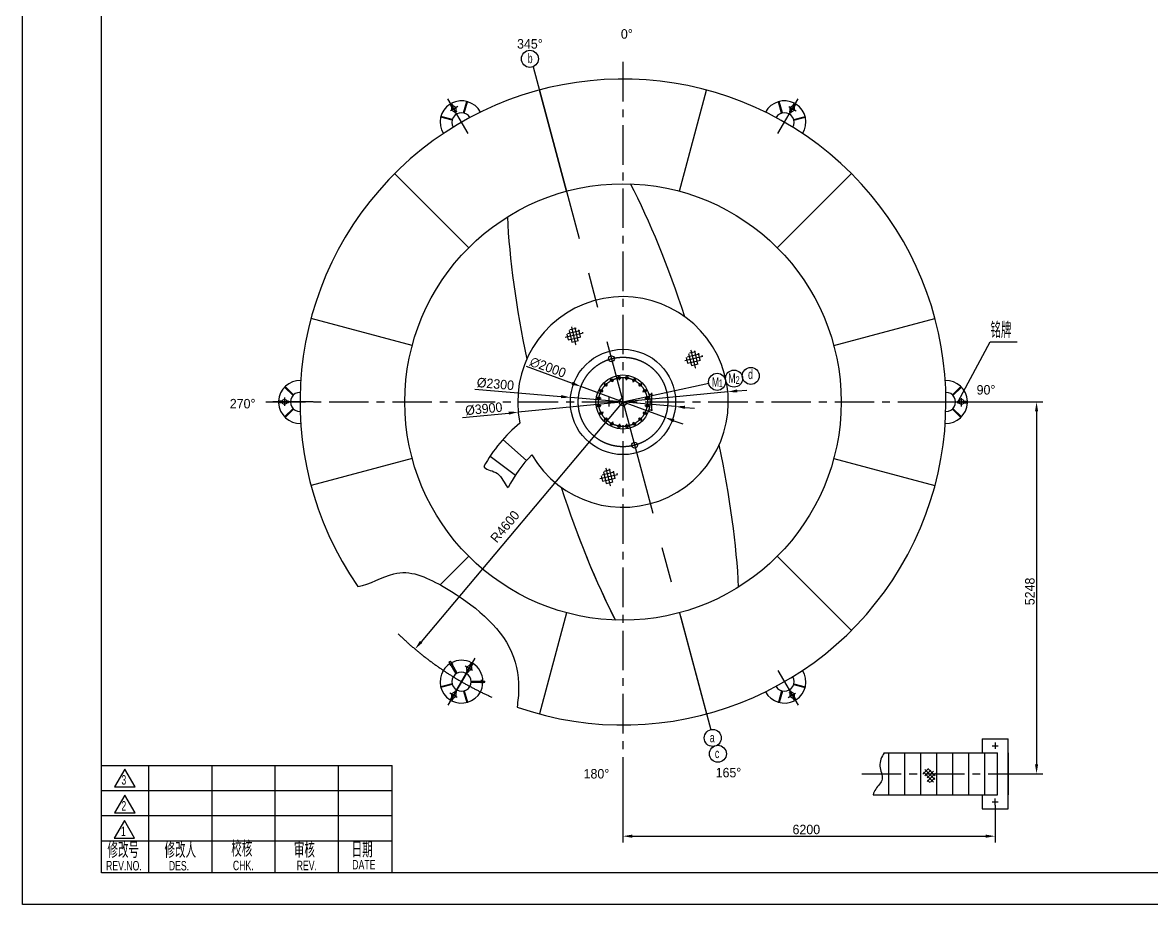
# Model space of a CAD drawing. Header units: millimetres. Extents: x 498745 to 743872, y 17439 to 118325.
# Drawn here: x 528764 to 544842, y 60899 to 73458 of the extents above; entities that cross this region are included whole.
import ezdxf

# ---------------------------------------------------------------- set-up
doc = ezdxf.new("R2010")
doc.units = ezdxf.units.MM
doc.header["$LTSCALE"] = 45
doc.linetypes.add('CENTER', pattern=[2, 1.25, -0.25, 0.25, -0.25])
doc.linetypes.add('HIDDEN', pattern=[0.375, 0.25, -0.125])
doc.styles.add('HGCAD', font='HGCAD.SHX', dxfattribs={"width": 0.75, "bigfont": 'HGCADHZ.SHX'})

# ---------------------------------------------------------------- blocks, each defined once
blk = doc.blocks.new('xgl')
at = {"color": 4, "linetype": 'Continuous'}
for p, q in [((0, 34), (92, 34)), ((0, 0), (0, 34)), ((92, 0), (92, 34)), ((92, 0), (0, 0))]:
    blk.add_line(p, q, dxfattribs=at)
at = {"color": 2, "linetype": 'Continuous'}
for p, q in [((15, 0), (15, 34)), ((35, 0), (35, 34)), ((55, 0), (55, 34)), ((75, 0), (75, 34)), ((92, 26), (0, 26)), ((92, 18), (0, 18)), ((92, 10), (0, 10))]:
    blk.add_line(p, q, dxfattribs=at)
at = {"color": 7, "linetype": 'Continuous'}
for points in [[(4.13, 27.23), (10.59, 27.23), (7.36, 32.82)], [(4.13, 19.03), (10.59, 19.03), (7.36, 24.62)], [(3.99, 10.96), (10.45, 10.96), (7.22, 16.55)]]:
    blk.add_lwpolyline(points, close=True, dxfattribs=at)
at = {"color": 7, "linetype": 'Continuous', "style": 'HGCAD', "width": 0.7}
for s, p in [('3', (6.28, 27.91)), ('2', (6.28, 19.71)), ('1', (6.14, 11.64)), ('REV.NO.', (1.43, 0.75)), ('DES.', (21.29, 0.75)), ('DATE', (79.36, 1.08))]:
    blk.add_text(s, height=3, dxfattribs=at).set_placement(p)
at = {"style": 'HGCAD', "width": 0.7}
for s, height, p in [('修改号', 5, (1.87, 4.69)), ('修改人', 5, (19.93, 4.69)), ('校核', 5, (41.07, 5.06)), ('审核', 5, (60.88, 4.75)), ('日期', 5, (79.15, 4.84)), ('CHK.', 3, (41.57, 0.83)), ('REV.', 3, (61.76, 0.83))]:
    blk.add_text(s, height=height, dxfattribs=at).set_placement(p)

msp = doc.modelspace()

# ---------------------------------------------------------------- hatches: boundary and pattern name
at = {"linetype": 'Continuous', "ltscale": 100}
h = msp.add_hatch(dxfattribs=at)
h.set_pattern_fill('ANSI37', color=256, scale=14.0625, angle=-121.722143, style=0)
h.set_pattern_definition([(283.27786, (532512.77, 73360.37), (43.45488, 10.25457), []), (13.27786, (532512.77, 73360.37), (-10.25457, 43.45488), [])])
h.paths.add_polyline_path([(536645.29, 68872.76), (536750.43, 69042.86), (536593.55, 69139.84), (536488.4, 68969.74)])
h = msp.add_hatch(dxfattribs=at)
h.set_pattern_fill('ANSI37', color=256, scale=14.0625, angle=-121.722143, style=0)
h.set_pattern_definition([(283.27786, (534215.715, 73028.264), (43.45488, 10.25457), []), (13.27786, (534215.715, 73028.264), (-10.25457, 43.45488), [])])
h.paths.add_polyline_path([(538348.23, 68540.66), (538453.38, 68710.75), (538296.49, 68807.73), (538191.35, 68637.63)])
h = msp.add_hatch(dxfattribs=at)
h.set_pattern_fill('ANSI37', color=256, scale=14.0625, angle=-121.722143, style=0)
h.set_pattern_definition([(283.27786, (533003.24, 71346.22), (43.45488, 10.25457), []), (13.27786, (533003.24, 71346.22), (-10.25457, 43.45488), [])])
h.paths.add_polyline_path([(537135.76, 66858.61), (537240.91, 67028.71), (537084.02, 67125.69), (536978.87, 66955.59)])
at = {"ltscale": 2}
h = msp.add_hatch(dxfattribs=at)
h.set_pattern_fill('ANSI37', color=256, scale=12.46875, style=0)
h.set_pattern_definition([(45, (354946.88, 43569.946), (-27.993142, 27.993142), []), (135, (354946.88, 43569.946), (-27.993142, -27.993142), [])])
edge = h.paths.add_edge_path()
edge.add_spline(control_points=[(541584.3, 62745.4), (541596.67, 62800.73), (541622.62, 62863.63), (541704.1, 62805.43), (541781.42, 62784.3), (541752.95, 62713.64), (541760.97, 62635.19), (541700.89, 62648.62), (541621.01, 62599.72), (541666.11, 62679.15), (541635.23, 62718.94), (541603.87, 62734.41), (541584.3, 62745.4)], knot_values=[461.80641867, 461.80641867, 461.80641867, 461.80641867, 1502.70509738, 2049.12781701, 2579.28552822, 3076.56247505, 3668.67283238, 3859.52021923, 4443.37725939, 4907.37038727, 5129.80320371, 5620.96302951, 5620.96302951, 5620.96302951, 5620.96302951], degree=3, periodic=0)

# ---------------------------------------------------------------- linework, layer by layer
at = {"color": 7, "linetype": 'Continuous'}
for p, q in [((528763.95, 60898.66), (528763.95, 87628.66)), ((537315.72, 68054.62), (534440.47, 64638.6)), ((537315.72, 68054.62), (534440.47, 64638.6)), ((566563.95, 60898.66), (528763.95, 60898.66))]:
    msp.add_line(p, q, dxfattribs=at)
at = {"color": 4, "linetype": 'Continuous'}
for p, q in [((529888.95, 61348.66), (529888.95, 87178.66)), ((536125.16, 72497.87), (536511.39, 71056.44)), ((536511.39, 71056.44), (536125.16, 72497.87)), ((538120.06, 71056.44), (538506.29, 72497.87)), ((534877.29, 72252.11), (534852.1, 72295.73)), ((534899.8, 72265.11), (534874.62, 72308.73)), ((534918.72, 72180.36), (534910.15, 72195.2)), ((534941.23, 72193.36), (534932.66, 72208.2)), ((535046.2, 72171.39), (535089.82, 72334.19)), ((535055.86, 72168.8), (535099.48, 72331.61)), ((539575.59, 72168.8), (539531.97, 72331.61)), ((539585.25, 72171.39), (539541.63, 72334.19)), ((539690.22, 72193.36), (539698.79, 72208.2)), ((539712.73, 72180.36), (539721.3, 72195.2)), ((539731.65, 72265.11), (539756.83, 72308.73)), ((539754.16, 72252.11), (539779.34, 72295.73)), ((534882.67, 72068.81), (534719.86, 72112.43)), ((534885.26, 72078.47), (534722.45, 72122.09)), ((539746.19, 72078.47), (539909, 72122.09)), ((539748.78, 72068.81), (539911.59, 72112.43)), ((535118.24, 70252.1), (534063.03, 71307.31)), ((535118.24, 70252.1), (534063.03, 71307.31)), ((539513.21, 70252.1), (540568.42, 71307.31)), ((534313.9, 68858.95), (532872.47, 69245.18)), ((540317.55, 68858.95), (541758.98, 69245.18)), ((532615.73, 68147.54), (532496.55, 68266.72)), ((532622.8, 68154.61), (532503.62, 68273.79)), ((537720.27, 68185.12), (537720.27, 67927.44)), ((542008.64, 68154.61), (542127.83, 68273.79)), ((542015.72, 68147.54), (542134.9, 68266.72)), ((532461.37, 68067.62), (532411, 68067.62)), ((532461.37, 68041.62), (532411, 68041.62)), ((532544.22, 68067.62), (532527.08, 68067.62)), ((532544.22, 68041.62), (532527.08, 68041.62)), ((537114.14, 68126.15), (537114.14, 67989.27)), ((537678.16, 68165.44), (537737.66, 68165.44)), ((542087.22, 68067.62), (542104.37, 68067.62)), ((542087.22, 68041.62), (542104.37, 68041.62)), ((542170.08, 68067.62), (542220.45, 68067.62)), ((542170.08, 68041.62), (542220.45, 68041.62)), ((532615.73, 67961.7), (532496.55, 67842.51)), ((532622.8, 67954.63), (532503.62, 67835.44)), ((537678.16, 67943.8), (537735.27, 67943.8)), ((542008.64, 67954.63), (542127.83, 67835.44)), ((542015.72, 67961.7), (542134.9, 67842.51)), ((535605.74, 67520.09), (535941.41, 67220.37)), ((534313.9, 67250.28), (532872.47, 66864.05)), ((535422.37, 67282.66), (535783.84, 67013.55)), ((540317.55, 67250.28), (541758.98, 66864.05)), ((535118.24, 65857.13), (534711.52, 65450.41)), ((539513.21, 65857.13), (540568.42, 64801.92)), ((539513.21, 65857.13), (540568.42, 64801.92)), ((536511.39, 65052.79), (536125.16, 63611.36)), ((538120.06, 65052.79), (538506.29, 63611.36)), ((538120.06, 65052.79), (538506.29, 63611.36)), ((534841.67, 64354.37), (534857.39, 64363.14)), ((534939.68, 64184.61), (534841.67, 64354.37)), ((534955.27, 64193.61), (534857.39, 64363.14)), ((535131.65, 64297.68), (535156.83, 64341.3)), ((535154.16, 64284.68), (535179.34, 64328.3)), ((535090.22, 64225.92), (535098.79, 64240.77)), ((535112.73, 64212.92), (535121.3, 64227.77)), ((534882.67, 64040.42), (534719.86, 63996.8)), ((534885.26, 64030.76), (534722.45, 63987.14)), ((535152.22, 64079.9), (535347.98, 64079.9)), ((535152.22, 64061.9), (535348.24, 64061.9)), ((535348.24, 64061.9), (535347.98, 64079.9)), ((539746.19, 64030.76), (539909, 63987.14)), ((539748.78, 64040.42), (539911.59, 63996.8)), ((534877.29, 63857.12), (534852.1, 63813.5)), ((534899.8, 63844.12), (534874.62, 63800.5)), ((534918.72, 63928.88), (534910.15, 63914.03)), ((534941.23, 63915.88), (534932.66, 63901.03)), ((535046.2, 63937.84), (535089.82, 63775.04)), ((535055.86, 63940.43), (535099.48, 63777.63)), ((539575.59, 63940.43), (539531.97, 63777.63)), ((539585.25, 63937.84), (539541.63, 63775.04)), ((539690.22, 63915.88), (539698.79, 63901.03)), ((539712.73, 63928.88), (539721.3, 63914.03)), ((539731.65, 63844.12), (539756.83, 63800.5)), ((539754.16, 63857.12), (539779.34, 63813.5)), ((566113.95, 61348.66), (529888.95, 61348.66))]:
    msp.add_line(p, q, dxfattribs=at)
at = {"color": 1, "linetype": 'CENTER', "ltscale": 10}
for p, q in [((537315.72, 72897.08), (537315.72, 62978.73)), ((532230.55, 68054.62), (542247.32, 68054.62)), ((540717.44, 62760.19), (542940.02, 62760.19))]:
    msp.add_line(p, q, dxfattribs=at)
at = {"color": 1, "linetype": 'CENTER', "ltscale": 45}
for p, q in [((536036.1, 72830.26), (538566.35, 63387.23)), ((535108.93, 71876.9), (534822.58, 72372.87)), ((539522.52, 71876.9), (539808.87, 72372.87)), ((534961.9, 72263.03), (534857.25, 72202.6)), ((534948.74, 72197.69), (534913.75, 72177.49)), ((539783.4, 72197.29), (539678.75, 72257.71)), ((539720.24, 72176.02), (539685.25, 72196.22)), ((532902.13, 68054.62), (532329.43, 68054.62)), ((532494.22, 68120.35), (532494.22, 67999.51)), ((532544.22, 68076.29), (532544.22, 68035.88)), ((541729.32, 68054.62), (542302.02, 68054.62)), ((542087.22, 68032.95), (542087.22, 68073.35)), ((542137.22, 67988.88), (542137.22, 68109.73)), ((534853.06, 64308.12), (534895.14, 64330.89)), ((534922.52, 63909.47), (535208.87, 64405.44)), ((535108.93, 64232.33), (534822.58, 63736.36)), ((535069.54, 64295.59), (535174.2, 64235.17)), ((535082.71, 64230.26), (535117.7, 64210.05)), ((539522.52, 64232.33), (539808.87, 63736.36)), ((535302.49, 64048.64), (535301.18, 64096.46)), ((534848.04, 63911.94), (534952.7, 63851.52)), ((534911.21, 63933.21), (534946.2, 63913.01)), ((539669.54, 63846.21), (539774.2, 63906.63)), ((539682.71, 63911.54), (539717.7, 63931.74))]:
    msp.add_line(p, q, dxfattribs=at)
at = {"color": 0, "ltscale": 2}
for p, q in [((542088.95, 68062.66), (542544.59, 68913)), ((542544.59, 68913), (542931.19, 68913))]:
    msp.add_line(p, q, dxfattribs=at)
at = {"linetype": 'Continuous'}
for p, q in [((535934.31, 68562.8), (536590.73, 68321.33)), ((535204.66, 68237.09), (536434.01, 68130.83)), ((538808.75, 68199.13), (535822.7, 67910.11)), ((537914.02, 67834.52), (536717.43, 68274.72)), ((538943.12, 68212.13), (539077.49, 68225.14)), ((538062.94, 67990.03), (536568.51, 68119.2)), ((535029.53, 67833.33), (535688.33, 67897.1)), ((538197.44, 67978.4), (538331.94, 67966.78)), ((538040.72, 67787.91), (538167.42, 67741.3))]:
    msp.add_line(p, q, dxfattribs=at)
at = {"color": 1, "linetype": 'CENTER', "ltscale": 100}
for p, q in [((537172.01, 68336.68), (537144.82, 68390.04)), ((537266.2, 68367.29), (537256.83, 68426.44)), ((537365.25, 68367.29), (537374.62, 68426.44)), ((537459.44, 68336.68), (537486.63, 68390.04)), ((537033.66, 68198.33), (536980.3, 68225.52)), ((537091.88, 68278.46), (537049.53, 68320.81)), ((537315.72, 68054.62), (538537.22, 68321.62)), ((537539.57, 68278.46), (537581.92, 68320.81)), ((537597.79, 68198.33), (537651.15, 68225.52)), ((537003.06, 68104.14), (536943.9, 68113.51)), ((537628.39, 68104.14), (537687.55, 68113.51)), ((537003.06, 68005.09), (536943.9, 67995.73)), ((537033.66, 67910.9), (536980.3, 67883.71)), ((537597.79, 67910.9), (537651.15, 67883.71)), ((537628.39, 68005.09), (537687.55, 67995.73)), ((537091.88, 67830.77), (537049.53, 67788.42)), ((537172.01, 67772.55), (537144.82, 67719.19)), ((537266.2, 67741.95), (537256.83, 67682.79)), ((537365.25, 67741.95), (537374.62, 67682.79)), ((537459.44, 67772.55), (537486.63, 67719.19)), ((537539.57, 67830.77), (537581.92, 67788.42))]:
    msp.add_line(p, q, dxfattribs=at)
at = {"color": 7}
for p, q in [((542302.02, 68054.62), (543295.84, 68054.62)), ((543205.84, 67919.62), (543205.84, 62895.19)), ((537315.72, 62978.73), (537315.72, 61780.39)), ((542940.02, 62760.19), (543295.84, 62760.19)), ((542617.85, 62313.94), (542617.85, 61780.39)), ((537450.72, 61870.39), (542482.85, 61870.39))]:
    msp.add_line(p, q, dxfattribs=at)
at = {"color": 4, "ltscale": 2}
for p, q in [((542432.65, 63258.94), (542432.65, 63059.44)), ((542432.65, 63258.94), (542801.01, 63258.94)), ((542801.01, 62261.44), (542801.01, 63258.94)), ((541034.67, 63059.44), (542651.38, 63059.44)), ((541102.85, 62460.94), (541102.85, 63059.44)), ((541102.85, 62460.94), (541102.85, 63059.44)), ((541102.85, 62460.94), (541102.85, 63059.44)), ((541102.85, 62460.94), (541102.85, 63059.44)), ((541330.97, 62460.94), (541330.97, 63059.44)), ((541330.97, 62460.94), (541330.97, 63059.44)), ((541559.08, 62460.94), (541559.08, 63059.44)), ((541559.08, 62460.94), (541559.08, 63059.44)), ((541787.2, 62460.94), (541787.2, 63059.44)), ((542015.32, 62460.94), (542015.32, 63059.44)), ((542015.32, 62460.94), (542015.32, 63059.44)), ((542243.43, 62460.94), (542243.43, 63059.44)), ((542243.43, 62460.94), (542243.43, 63059.44)), ((542471.55, 62460.94), (542471.55, 63059.44)), ((542651.38, 62460.94), (542651.38, 63059.44)), ((542801.01, 63059.44), (542801.01, 62460.94)), ((540876.6, 62460.94), (542651.38, 62460.94)), ((542432.65, 62460.94), (542432.65, 62261.44)), ((542432.65, 62261.44), (542801.01, 62261.44))]:
    msp.add_line(p, q, dxfattribs=at)
at = {"color": 1, "linetype": 'CENTER', "ltscale": 2}
for p, q in [((542617.85, 63206.44), (542617.85, 63114.94)), ((542575.72, 63159.19), (542658.02, 63159.19)), ((542617.85, 62313.94), (542617.85, 62405.44)), ((542575.72, 62361.19), (542658.02, 62361.19))]:
    msp.add_line(p, q, dxfattribs=at)
at = {"color": 4, "linetype": 'Continuous'}
for points in [[(534937.83, 72249.13), (534904.97, 72268.1), (534872.12, 72249.13), (534872.12, 72211.19), (534904.97, 72192.22), (534937.83, 72211.19)], [(539759.33, 72211.19), (539759.33, 72249.13), (539726.47, 72268.1), (539693.62, 72249.13), (539693.62, 72211.19), (539726.47, 72192.22)], [(532494.22, 68092.56), (532461.37, 68073.59), (532461.37, 68035.65), (532494.22, 68016.67), (532527.08, 68035.65), (532527.08, 68073.59)], [(542137.22, 68016.67), (542170.08, 68035.65), (542170.08, 68073.59), (542137.22, 68092.56), (542104.37, 68073.59), (542104.37, 68035.65)], [(535093.62, 64281.69), (535126.47, 64300.67), (535159.33, 64281.69), (535159.33, 64243.75), (535126.47, 64224.78), (535093.62, 64243.75)], [(534872.12, 63898.05), (534872.12, 63860.1), (534904.97, 63841.13), (534937.83, 63860.1), (534937.83, 63898.05), (534904.97, 63917.02)], [(539693.62, 63860.1), (539726.47, 63841.13), (539759.33, 63860.1), (539759.33, 63898.05), (539726.47, 63917.02), (539693.62, 63898.05)]]:
    msp.add_lwpolyline(points, close=True, dxfattribs=at)
at = {"color": 7, "linetype": 'Continuous'}
for centre in [(535989.25, 72942.08), (538896.84, 68387.39), (539135.73, 68425.89), (538656.78, 68341.71), (538593.98, 63269.19), (538666.95, 63044.38)]:
    msp.add_circle(centre, 121.24, dxfattribs=at)
at = {"color": 4, "linetype": 'Continuous'}
for centre, radius in [((534904.97, 72230.16), 12), ((539726.47, 72230.16), 12), ((537315.72, 68054.62), 3107.71), ((537315.72, 68054.62), 750), ((537150.73, 68670.39), 42.19), ((532494.22, 68054.62), 12), ((542137.22, 68054.62), 12), ((537480.72, 67438.84), 42.19), ((535126.47, 64262.72), 12), ((534904.97, 63879.07), 12), ((539726.47, 63879.07), 12)]:
    msp.add_circle(centre, radius, dxfattribs=at)
at = {"color": 1, "linetype": 'CENTER', "ltscale": 100}
for radius in [637.5, 348.05]:
    msp.add_circle((537315.72, 68054.62), radius, dxfattribs=at)
at = {"color": 4, "linetype": 'Continuous', "ltscale": 100}
for centre, radius in [((537315.72, 68054.62), 384.96), ((537157.71, 68364.73), 18.98), ((537261.28, 68398.38), 18.98), ((537370.17, 68398.38), 18.98), ((537473.73, 68364.73), 18.98), ((537005.61, 68212.63), 18.98), ((537069.62, 68300.72), 18.98), ((537561.83, 68300.72), 18.98), ((537625.84, 68212.63), 18.98), ((536971.96, 68109.06), 18.98), ((536971.96, 68000.17), 18.98), ((537659.49, 68109.06), 18.98), ((537659.49, 68000.17), 18.98), ((537005.61, 67896.61), 18.98), ((537625.84, 67896.61), 18.98), ((537069.62, 67808.51), 18.98), ((537157.71, 67744.5), 18.98), ((537261.28, 67710.85), 18.98), ((537370.17, 67710.85), 18.98), ((537473.73, 67744.5), 18.98), ((537561.83, 67808.51), 18.98)]:
    msp.add_circle(centre, radius, dxfattribs=at)
at = {"color": 6, "linetype": 'HIDDEN', "ltscale": 20}
msp.add_circle((537315.72, 68054.62), 52.73, dxfattribs=at)
at = {"color": 4, "linetype": 'Continuous'}
for centre, radius, start, end in [((537315.72, 68054.62), 4600, 250.862758, 214.809319), ((535015.72, 72038.33), 305, 122.442855, 211.899828), ((535015.72, 72038.33), 305, 28.100172, 117.557145), ((534929.97, 72186.86), 13, 210, 30), ((539615.72, 72038.33), 305, 62.442855, 151.899828), ((539701.47, 72186.86), 13, 150, 330), ((539615.72, 72038.33), 305, 328.100172, 57.557145), ((535015.72, 72038.33), 136.5, 29.149874, 210.850126), ((539615.72, 72038.33), 136.5, 329.149874, 150.850126), ((537315.72, 68054.62), 1500, 210.105385, 191.528494), ((532715.72, 68054.62), 305, 88.100172, 177.557145), ((541915.72, 68054.62), 305, 2.442855, 91.899828), ((532715.72, 68054.62), 136.5, 89.149874, 270.850126), ((541915.72, 68054.62), 136.5, 269.149874, 90.850126), ((532715.72, 68054.62), 305, 182.442855, 271.899828), ((532544.22, 68054.62), 13, 270, 90), ((541915.72, 68054.62), 305, 268.100172, 357.557145), ((542087.22, 68054.62), 13, 90, 270), ((537317.22, 66008.79), 2283.24, 130.117804, 150.41031), ((537317.22, 66008.79), 1833.24, 135.126258, 153.23532), ((535015.72, 64070.9), 305, 121.690941, 151.899828), ((535015.72, 64070.9), 305, 62.442855, 118.309059), ((535015.72, 64070.9), 305, 1.690941, 57.557145), ((535015.72, 64070.9), 305, 148.100172, 237.557145), ((535015.72, 64070.9), 136.5, 329.149874, 150.850126), ((535101.47, 64219.42), 13, 150, 330), ((539615.72, 64070.9), 305, 302.442855, 31.899828), ((535015.72, 64070.9), 136.5, 149.149874, 330.850126), ((535015.72, 64070.9), 305, 328.100172, 358.309059), ((539615.72, 64070.9), 136.5, 209.149874, 30.850126), ((535015.72, 64070.9), 305, 242.442855, 331.899828), ((534929.97, 63922.38), 13, 330, 150), ((539615.72, 64070.9), 305, 208.100172, 297.557145), ((539701.47, 63922.38), 13, 30, 210)]:
    msp.add_arc(centre, radius, start, end, dxfattribs=at)
at = {"color": 7, "linetype": 'Continuous'}
for centre, start, end in [((534904.97, 72230.16), 186.064916, 140.638007), ((539726.47, 72230.16), 126.064916, 80.638007), ((532494.22, 68054.62), 246.064916, 200.638007), ((542137.22, 68054.62), 66.064916, 20.638007), ((535126.47, 64262.72), 39.361993, 353.935084), ((534904.97, 63879.07), 306.064916, 260.638007), ((539726.47, 63879.07), 6.064916, 320.638007)]:
    msp.add_arc(centre, 9.32, start, end, dxfattribs=at)
at = {"color": 1, "linetype": 'CENTER', "ltscale": 45}
msp.add_arc((537315.72, 68054.62), 4600, 225.898926, 246.0315, dxfattribs=at)
at = {"color": 4, "linetype": 'Continuous'}
for start_param, end_param in [(4.91921441, 5.41480167), (0.86838364, 1.36397089), (4.00997629, 4.50556355), (1.77762176, 2.27320902), (1.94086394, 2.27320902)]:
    msp.add_ellipse((537315.72, 68054.62), major_axis=(-1190.57, 4443.26), ratio=0.25881905, start_param=start_param, end_param=end_param, dxfattribs=at)
at = {"color": 7, "linetype": 'Continuous'}
for points, knots in [([(535331.75, 67136.22), (535338.76, 67126.97), (535390.28, 67075.27), (535566.95, 67075.32), (535639.8, 66861.43), (535680.39, 66834.35)], [371.2112265, 371.2112265, 371.2112265, 371.2112265, 426.28121957, 721.01373581, 973.1347423, 973.1347423, 973.1347423, 973.1347423]), ([(533538.87, 65428.72), (533711.06, 65451.22), (534132.81, 65732.75), (534845.19, 65417.81), (535703.94, 64783.51), (535851.27, 64081.02), (535818.27, 63796.66), (535807.7, 63708.83)], [757.53578429, 757.53578429, 757.53578429, 757.53578429, 1265.68611358, 1985.23558706, 3128.44066228, 3703.71171671, 3965.5294542, 3965.5294542, 3965.5294542, 3965.5294542])]:
    msp.add_open_spline(points, degree=3, knots=knots, dxfattribs=at)
at = {"color": 7}
msp.add_open_spline([(541034.67, 63059.44), (541000.28, 62997.48), (540939.52, 62876.33), (541052.13, 62679.39), (540921.66, 62567.3), (540886.12, 62489.35), (540876.6, 62460.94)], degree=3, knots=[2.32784259, 2.32784259, 2.32784259, 2.32784259, 27.51920119, 51.28891487, 72.08712354, 83.3562662, 83.3562662, 83.3562662, 83.3562662], dxfattribs=at)
at = {"linetype": 'Continuous'}
for points in [[(536598.49, 68342.44), (536582.96, 68300.21), (536717.43, 68274.72)], [(538940.95, 68234.53), (538945.29, 68189.74), (538808.75, 68199.13)], [(536435.95, 68153.25), (536432.07, 68108.41), (536568.51, 68119.2)], [(535686.16, 67919.49), (535690.5, 67874.7), (535822.7, 67910.11)], [(538199.37, 68000.82), (538195.5, 67955.99), (538062.94, 67990.03)], [(538048.49, 67809.02), (538032.95, 67766.79), (537914.02, 67834.52)]]:
    msp.add_solid(points, dxfattribs=at)
at = {"color": 7}
for points in [[(543183.34, 67919.62), (543228.34, 67919.62), (543205.84, 68054.62)], [(543183.34, 62895.19), (543228.34, 62895.19), (543205.84, 62760.19)], [(537450.72, 61892.89), (537450.72, 61847.89), (537315.72, 61870.39)], [(542482.85, 61892.89), (542482.85, 61847.89), (542617.85, 61870.39)]]:
    msp.add_solid(points, dxfattribs=at)
at = {"color": 7, "linetype": 'Continuous'}
msp.add_solid([(534423.26, 64653.09), (534457.69, 64624.11), (534353.54, 64535.32)], dxfattribs=at)
msp.add_solid([(534423.26, 64653.09), (534457.69, 64624.11), (534353.54, 64535.32)], dxfattribs=at)

# ---------------------------------------------------------------- block references
at = {"color": 4, "linetype": 'Continuous', "xscale": 45, "yscale": 45, "zscale": 45}
msp.add_blockref('xgl', (529888.95, 61348.66), dxfattribs=at)

# ---------------------------------------------------------------- texts
at = {"linetype": 'Continuous', "style": 'HGCAD'}
for s, p in [('0%%d', (537285.65, 73229.23)), ('345%%d', (535806.95, 73087.31)), ('90%%d', (542352.63, 68160.27)), ('270%%d', (531715.56, 67963.07)), ('180%%d', (536754.84, 62692.21)), ('165%%d', (538635.39, 62708.27))]:
    msp.add_text(s, height=135, dxfattribs=at).set_placement(p)
at = {"color": 2, "linetype": 'Continuous', "style": 'HGCAD', "width": 0.7}
for s, height, p in [('b', 135, (535959.26, 72880.82)), ('d', 135, (539097.42, 68381.35)), ('M', 135, (538582.13, 68273.06)), ('1', 108, (538679.5, 68267.23)), ('M', 135, (538816.16, 68327.07)), ('2', 108, (538919.56, 68312.91)), ('a', 135, (538551.99, 63207.92)), ('c', 135, (538624.97, 62983.11))]:
    msp.add_text(s, height=height, dxfattribs=at).set_placement(p)
at = {"style": 'HGCAD', "width": 0.7}
msp.add_text('铭牌', height=225, dxfattribs=at).set_placement((542548.86, 68965.89))
at = {"linetype": 'Continuous', "style": 'HGCAD'}
for s, rotation, p in [('∅', 339.802622, (535976.64, 68579.79)), ('2000', 339.802622, (536103.34, 68533.18)), ('%%C2300', 355.059682, (535228.82, 68268.02)), ('%%C3900', 5.528474, (535075.35, 67866.03))]:
    msp.add_text(s, height=135, rotation=rotation, dxfattribs=at).set_placement(p)
at = {"color": 7, "linetype": 'Continuous', "style": 'HGCAD'}
msp.add_text('R4600', height=135, rotation=49.912785, dxfattribs=at).set_placement((535517.52, 66037.96))
msp.add_text('R4600', height=135, rotation=49.912785, dxfattribs=at).set_placement((535517.52, 66037.96))
at = {"color": 7, "style": 'HGCAD'}
msp.add_text('5248', height=135, rotation=90, dxfattribs=at).set_placement((543177.72, 65159.9))
msp.add_text('6200', height=135, dxfattribs=at).set_placement((539730.54, 61898.52))

doc.saveas('drawing.dxf')
